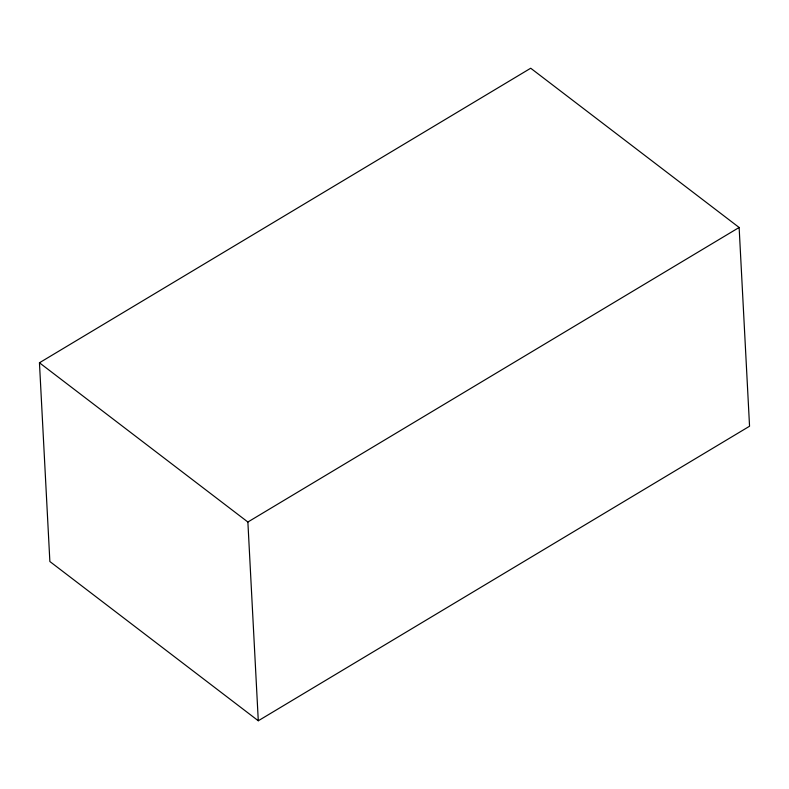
<?xml version="1.0" encoding="UTF-8"?>
<svg xmlns="http://www.w3.org/2000/svg" width="789" height="789" viewBox="0 0 789 789"><rect width="100%" height="100%" fill="white"/><g stroke="black" fill="none" stroke-linecap="round" stroke-linejoin="round"><path stroke-width="1.18" d="M39.45 362.772L530.711 68.229L739.135 227.479L749.55 426.228L258.289 720.771L49.865 561.521L39.45 362.772L247.874 522.022L258.289 720.771M247.874 522.022L739.135 227.479"/></g></svg>
